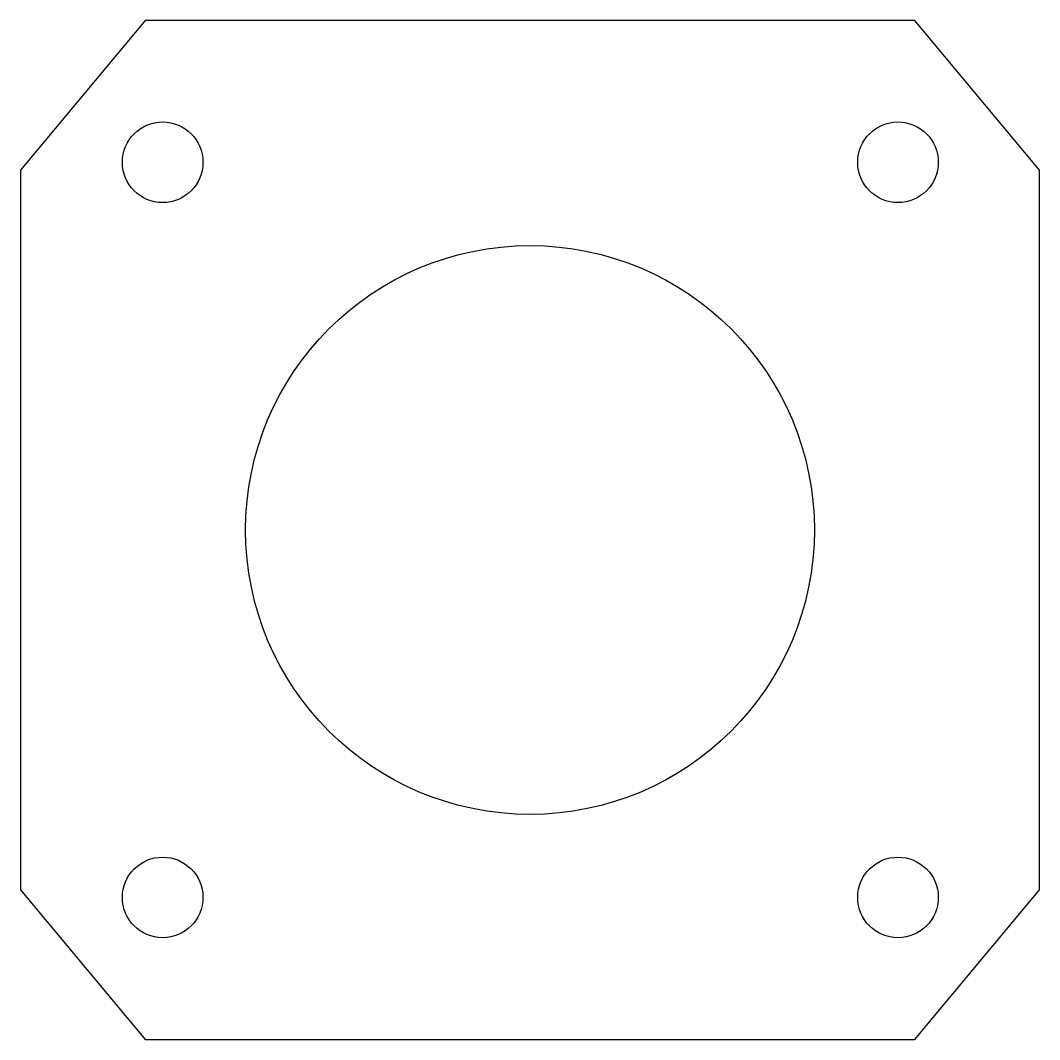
# Model space of a CAD drawing. Extents: x -21.5 to 21.5, y -21.5 to 21.5.
import ezdxf

# ---------------------------------------------------------------- set-up
doc = ezdxf.new("R2010")
doc.units = 0
doc.layers.get('0').update_dxf_attribs({"linetype": 'CONTINUOUS'})

msp = doc.modelspace()

# ---------------------------------------------------------------- linework, layer by layer
at = {"color": 7, "linetype": 'CONTINUOUS'}
for p, q in [((-16.234, 21.5), (-21.5, 15.181)), ((16.234, 21.5), (-16.234, 21.5)), ((21.5, 15.181), (16.234, 21.5)), ((-21.5, 15.181), (-21.5, -15.181)), ((21.5, -15.181), (21.5, 15.181)), ((-21.5, -15.181), (-16.234, -21.5)), ((16.234, -21.5), (21.5, -15.181)), ((-16.234, -21.5), (16.234, -21.5))]:
    msp.add_line(p, q, dxfattribs=at)
for centre, radius in [((-15.498, 15.515), 1.7), ((15.524, 15.515), 1.7), ((0, 0), 12), ((-15.498, -15.502), 1.7), ((15.524, -15.502), 1.7)]:
    msp.add_circle(centre, radius, dxfattribs=at)

doc.saveas('drawing.dxf')
